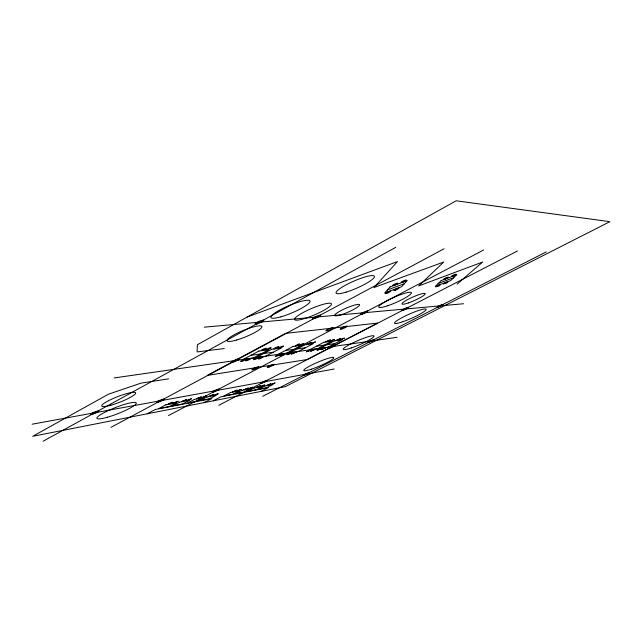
<?xml version="1.0" encoding="UTF-8"?>
<svg xmlns="http://www.w3.org/2000/svg" width="642" height="642" viewBox="0 0 642 642"><rect width="100%" height="100%" fill="white"/><g stroke="black" fill="none" stroke-linecap="round" stroke-linejoin="round"><path stroke-width="0.96" d="M457.056 284.157L482.704 262.016L418.672 285.931L443.782 262.008L373.917 287.552L397.478 261.583L247.202 317.02M43.102 441.206L395.809 247.331M111.026 427.315L444.047 248.791M147.219 413.793L155.292 409.484L211.804 398.586L204.084 402.614M168.493 415.559L483.651 249.987M213.272 400.809L221.065 396.748L268.372 387.624L260.917 391.443M218.802 405.271L517.436 251.006M262.714 396.291L546.286 251.881M438.205 283.507L453.725 277.689M387.311 290.023L404.38 283.692M32.1 424.202L334.249 368.998M168.613 378.852L140.967 383.146L108.45 394.188L32.742 436.287L285.305 386.653L609.9 221.667L456.189 200.794L197.399 344.722L197.078 351.928L224.243 348.558M114.18 377.937L397.061 337.307M250.878 355.323L260.837 353.935M263.742 353.533L273.315 352.201M285.361 350.524L294.317 349.28M296.933 348.911L305.568 347.715M316.442 346.198L324.539 345.075M326.906 344.746L334.723 343.655M204.22 327.179L463.588 303.746M232.661 391.877L237.01 390.127L232.661 391.877M306.627 344.377L311.354 342.435L306.643 344.345M295.946 352.153L291.308 354.119L295.946 352.185M310.88 343.815L315.567 341.881L310.921 343.735M237.018 391.058L241.336 389.317L237.05 390.994M168.244 404.075C174.11 403.385 174.062 400.391 168.26 404.043M244 389.734L248.269 388.017L244 389.734M306.619 351.824L311.137 349.938L306.659 351.752M173.46 403.096L178.243 401.234L173.476 403.056M310.696 351.23L315.182 349.36L310.704 351.198M248.213 388.94L252.458 387.23L248.213 388.94M325.871 341.809L330.421 339.891L325.911 341.729M317.172 350.283L321.61 348.429L317.188 350.251M329.852 341.271L334.378 339.377L329.868 341.239M181.806 401.515L186.517 399.653L181.806 401.515M256.439 387.383L260.612 385.673L256.439 387.383M321.104 349.705L325.51 347.868L321.12 349.673M186.83 400.568L191.509 398.714L186.846 400.528M336.191 340.421L340.661 338.551L336.191 340.421M260.492 386.62L264.648 384.919L260.532 386.556M340.035 339.907L344.473 338.045L340.083 339.835M266.952 385.401L271.06 383.715L266.968 385.369M196.629 398.714L201.235 396.917L196.629 398.714M435.87 286.765C441.64 286.003 441.479 282.809 435.87 286.765M270.884 384.654L274.961 382.985L270.884 384.654M201.452 397.799L206.026 396.018L201.452 397.799M443.486 283.908C449.103 283.186 449.312 279.936 443.51 283.868M275.306 356.366C281.068 355.764 281.06 352.546 275.306 356.366M209.123 396.347L213.642 394.557L209.148 396.315M279.808 355.708C285.457 355.122 285.481 351.928 279.808 355.708M213.786 395.472L218.248 393.674L213.81 395.432M295.232 345.877C301.058 345.131 301.467 341.817 295.256 345.837M299.637 345.284C305.167 344.762 305.536 341.432 299.662 345.244M286.966 354.665C292.535 354.055 292.656 350.925 286.966 354.665M390.055 286.934L384.622 293.049L401.547 286.765L407.269 280.562L390.055 286.934M441.182 280.602L435.284 286.356L450.684 280.578L456.823 274.752L441.182 280.602M285.594 333.383L207.206 375.418L307.069 359.544L377.648 323.078L285.594 333.383M258.878 351.046L242.949 359.56L252.98 358.116L268.757 349.721L258.878 351.046M165.901 404.781L158.839 408.545L169.392 406.514L176.398 402.791L165.901 404.781M271.638 349.328L255.909 357.698L265.563 356.31L281.14 348.052L271.638 349.328M179.527 402.205L172.537 405.904L182.713 403.946L189.647 400.287L179.527 402.205M293.081 346.447L277.697 354.561L286.725 353.269L301.965 345.26L293.081 346.447M194.422 399.38L187.512 403.024L197.287 401.138L204.14 397.542L194.422 399.38M304.557 344.906L289.365 352.883L298.073 351.631L313.119 343.759L304.557 344.906M206.981 397.005L200.143 400.592L209.581 398.77L216.362 395.223L206.981 397.005M323.897 342.314L309.035 350.059L317.204 348.879L331.93 341.231L323.897 342.314M230.63 392.479L223.938 395.962L232.765 394.26L239.402 390.817L230.63 392.479M334.273 340.918L319.588 348.542L327.476 347.402L342.025 339.875L334.273 340.918M242.026 390.32L235.397 393.755L243.936 392.11L250.508 388.715L242.026 390.32M254.521 387.953L247.972 391.331L256.198 389.75L262.69 386.404L254.521 387.953M265.082 385.954L258.606 389.285L266.574 387.752L273.002 384.454L265.082 385.954M280.971 316.819A21.218 3.932 -22.9 0 0 310.03 301.226A21.218 3.932 -22.9 0 0 280.289 309.733A21.218 3.932 -22.9 0 0 280.971 316.819M341.359 314.692A13.546 2.223 -23.4 0 0 359.568 304.814A13.546 2.223 -23.4 0 0 340.429 310.897A13.546 2.223 -23.4 0 0 341.359 314.692M346.134 292.126A20.897 3.812 -23.6 0 0 374.471 276.477A20.897 3.812 -23.6 0 0 345.195 285.337A20.897 3.812 -23.6 0 0 346.134 292.126M304.91 318.456A20.046 3.515 -23.1 0 0 331.441 303.843A20.046 3.515 -23.1 0 0 302.647 312.806A20.046 3.515 -23.1 0 0 304.91 318.456M387.832 305.696A17.832 2.769 -23.8 0 0 411.41 292.704A17.832 2.769 -23.8 0 0 386.043 301.242A17.832 2.769 -23.8 0 0 387.832 305.696M408.264 302.952A12.744 1.902 -23.9 0 0 425.253 293.675A12.744 1.902 -23.9 0 0 407.261 299.798A12.744 1.902 -23.9 0 0 408.264 302.952M393.955 285.401A2.873 0.481 -23.9 0 0 397.807 283.258A2.873 0.481 -23.9 0 0 393.763 284.567A2.873 0.481 -23.9 0 0 393.955 285.401M402.494 282.239A2.873 0.481 -24 0 0 406.354 280.097A2.873 0.481 -24 0 0 402.341 281.397A2.873 0.481 -24 0 0 402.494 282.239M386.821 293.338A2.801 0.457 -23.8 0 0 390.601 291.267A2.801 0.457 -23.8 0 0 386.661 292.543A2.801 0.457 -23.8 0 0 386.821 293.338M395.175 290.24A2.801 0.457 -23.9 0 0 398.955 288.162A2.801 0.457 -23.9 0 0 395.047 289.43A2.801 0.457 -23.9 0 0 395.175 290.24M452.65 276.237A2.656 0.409 -24.3 0 0 456.173 274.27A2.656 0.409 -24.3 0 0 452.417 275.57A2.656 0.409 -24.3 0 0 452.65 276.237M444.898 279.134A2.664 0.409 -24.2 0 0 448.405 277.175A2.664 0.409 -24.2 0 0 444.633 278.476A2.664 0.409 -24.2 0 0 444.898 279.134M236.77 339.987A18.843 3.403 -22.4 0 0 261.904 326.481A18.843 3.403 -22.4 0 0 234.747 334.458A18.843 3.403 -22.4 0 0 236.77 339.987M110.865 405.206A18.185 2.985 -21.2 0 0 135.671 392.88A18.185 2.985 -21.2 0 0 109.581 400.159A18.185 2.985 -21.2 0 0 110.865 405.206M107.487 417.212A21.106 3.29 -21.3 0 0 136.281 403.015A21.106 3.29 -21.3 0 0 106.018 411.666A21.106 3.29 -21.3 0 0 107.487 417.212M259.553 358.774A2.656 0.409 -22.6 0 0 263.252 356.896A2.656 0.409 -22.6 0 0 259.577 357.995A2.656 0.409 -22.6 0 0 259.553 358.774M254.754 359.472A2.68 0.417 -22.5 0 0 258.477 357.586A2.68 0.417 -22.5 0 0 254.762 358.693A2.68 0.417 -22.5 0 0 254.754 359.472M241.857 361.358A2.728 0.433 -22.4 0 0 245.637 359.44A2.728 0.433 -22.4 0 0 241.817 360.571A2.728 0.433 -22.4 0 0 241.857 361.358M246.849 360.635A2.712 0.425 -22.5 0 0 250.597 358.726A2.712 0.425 -22.5 0 0 246.825 359.841A2.712 0.425 -22.5 0 0 246.849 360.635M279.976 347.988A2.68 0.417 -22.8 0 0 283.563 346.094A2.68 0.417 -22.8 0 0 279.727 347.298A2.68 0.417 -22.8 0 0 279.976 347.988M275.274 348.614A2.704 0.425 -22.7 0 0 278.885 346.712A2.704 0.425 -22.7 0 0 275.009 347.924A2.704 0.425 -22.7 0 0 275.274 348.614M262.49 350.355A2.761 0.441 -22.6 0 0 266.31 348.397A2.761 0.441 -22.6 0 0 262.474 349.529A2.761 0.441 -22.6 0 0 262.49 350.355M267.369 349.705A2.737 0.433 -22.7 0 0 271.173 347.755A2.737 0.433 -22.7 0 0 267.385 348.879A2.737 0.433 -22.7 0 0 267.369 349.705M253.614 369.535A3.836 0.57 -22.6 0 0 258.846 366.863A3.836 0.57 -22.6 0 0 253.438 368.548A3.836 0.57 -22.6 0 0 253.614 369.535M327.749 330.59A3.972 0.618 -23.2 0 0 333.142 327.733A3.972 0.618 -23.2 0 0 327.572 329.507A3.972 0.618 -23.2 0 0 327.749 330.59M341.961 328.953A3.876 0.586 -23.3 0 0 347.274 326.16A3.876 0.586 -23.3 0 0 341.873 327.885A3.876 0.586 -23.3 0 0 341.961 328.953M269.038 367.055A3.74 0.538 -22.7 0 0 274.182 364.439A3.74 0.538 -22.7 0 0 268.95 366.076A3.74 0.538 -22.7 0 0 269.038 367.055M233.913 361.839A4.189 0.674 -22.4 0 0 239.57 358.902A4.189 0.674 -22.4 0 0 233.592 360.708A4.189 0.674 -22.4 0 0 233.913 361.839M257.338 323.809A4.783 0.883 -22.6 0 0 263.886 320.334A4.783 0.883 -22.6 0 0 257.153 322.228A4.783 0.883 -22.6 0 0 257.338 323.809M92.697 414.138A4.478 0.714 -21.1 0 0 98.836 411.137A4.478 0.714 -21.1 0 0 92.432 412.902A4.478 0.714 -21.1 0 0 92.697 414.138M158.694 401.972A4.069 0.618 -21.7 0 0 164.216 399.212A4.069 0.618 -21.7 0 0 158.389 400.953A4.069 0.618 -21.7 0 0 158.694 401.972M314.773 318.44A4.358 0.738 -23.1 0 0 320.655 315.27A4.358 0.738 -23.1 0 0 314.5 317.164A4.358 0.738 -23.1 0 0 314.773 318.44M362.497 313.978A4.013 0.626 -23.5 0 0 367.802 311.073A4.013 0.626 -23.5 0 0 362.08 312.975A4.013 0.626 -23.5 0 0 362.497 313.978M214.083 391.789A3.74 0.53 -22.2 0 0 219.299 389.212A3.74 0.53 -22.2 0 0 214.115 390.785A3.74 0.53 -22.2 0 0 214.083 391.789M262.594 382.841A3.467 0.465 -22.6 0 0 267.337 380.449A3.467 0.465 -22.6 0 0 262.482 382.022A3.467 0.465 -22.6 0 0 262.594 382.841M330.598 347.755A3.579 0.498 -23.2 0 0 335.461 345.236A3.579 0.498 -23.2 0 0 330.453 346.881A3.579 0.498 -23.2 0 0 330.598 347.755M403.409 310.198A3.716 0.538 -23.8 0 0 408.44 307.502A3.716 0.538 -23.8 0 0 403.256 309.251A3.716 0.538 -23.8 0 0 403.409 310.198M438.638 306.94A3.467 0.465 -24 0 0 443.429 304.428A3.467 0.465 -24 0 0 438.695 306.041A3.467 0.465 -24 0 0 438.638 306.94M369.503 342.114A3.338 0.433 -23.4 0 0 374.134 339.738A3.338 0.433 -23.4 0 0 369.567 341.263A3.338 0.433 -23.4 0 0 369.503 342.114M304.806 375.048A3.234 0.409 -23 0 0 309.139 372.833A3.234 0.409 -23 0 0 304.541 374.398A3.234 0.409 -23 0 0 304.806 375.048M403.12 321.634A17.27 2.351 -23.8 0 0 426.176 309.292A17.27 2.351 -23.8 0 0 401.788 317.766A17.27 2.351 -23.8 0 0 403.12 321.634M351.31 347.932A16.796 2.239 -23.4 0 0 374.085 336.087A16.796 2.239 -23.4 0 0 350.548 344.048A16.796 2.239 -23.4 0 0 351.31 347.932M311.209 369.23A16.363 2.119 -23.1 0 0 333.864 357.795A16.363 2.119 -23.1 0 0 311.29 365.218A16.363 2.119 -23.1 0 0 311.209 369.23"/></g></svg>
